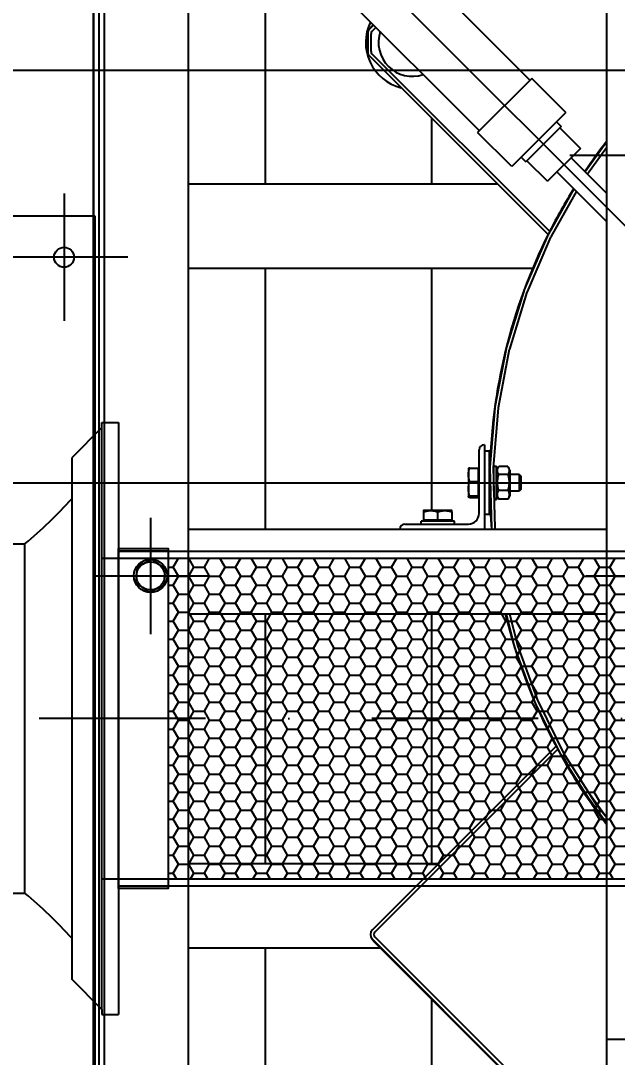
# Model space of a CAD drawing. Extents: x 0 to 21025, y 0 to 14850.
# Drawn here: x 12272 to 12631, y 5277 to 5900 of the extents above; entities that cross this region are included whole.
import ezdxf
from ezdxf import colors
from ezdxf.entities.mleader import LeaderData, LeaderLine
from ezdxf.math import Vec2, Vec3

# ---------------------------------------------------------------- set-up
doc = ezdxf.new("R2010")
doc.units = 0
doc.header["$LTSCALE"] = 200
doc.header["$MEASUREMENT"] = 0
doc.linetypes.add('CENTER', pattern=[2, 1.25, -0.25, 0.25, -0.25])
doc.linetypes.add('DASHDOT', pattern=[1, 0.5, -0.25, 0, -0.25])
for name, color, linetype in [('CENTRO', 1, 'DASHDOT'), ('DIM', 1, 'Continuous'), ('FRL2', 2, 'Continuous'), ('M-4', 4, 'Continuous'), ('M3', 3, 'Continuous'), ('M4', 4, 'Continuous'), ('MC1', 8, 'CENTER')]:
    doc.layers.add(name, color=color, linetype=linetype)

# ---------------------------------------------------------------- blocks, each defined once
blk = doc.blocks.new('ghfgh')
at = {"layer": 'M3'}
for p, q in [((13190.94, -9902.62), (13190.94, -11023.57)), ((13241.74, -10979.12), (13241.74, -9947.07)), ((13493.07, -9947.07), (13493.07, -10979.12)), ((13184.59, -10996.6), (13184.59, -10020.3)), ((13446.98, -10220.9), (13241.74, -10015.66)), ((13187.77, -10022.5), (13187.77, -11033.1)), ((13416.57, -10251.3), (13241.74, -10076.47)), ((13287.77, -10122.5), (13287.77, -10283.26)), ((13352.82, -10187.55), (13349.24, -10191.12)), ((13350.61, -10190.14), (13353.01, -10187.74)), ((13352.03, -10191.56), (13354.43, -10189.16)), ((13349.24, -10191.12), (13349.24, -10205.12)), ((13349.44, -10192.97), (13349.44, -10203.66)), ((13351.44, -10203.66), (13351.44, -10192.97)), ((13457.89, -10313.76), (13349.24, -10205.12)), ((13459.11, -10312.16), (13352.03, -10205.07)), ((13448.04, -10219.84), (13415.51, -10252.36)), ((13468.54, -10240.34), (13448.04, -10219.84)), ((13387.77, -10243.64), (13387.77, -10283.26)), ((13468.54, -10240.34), (13436.02, -10272.87)), ((13462.89, -10246), (13465.72, -10248.83)), ((13465.72, -10248.83), (13444.5, -10270.04)), ((13465.01, -10249.53), (13477.38, -10261.91)), ((13436.02, -10272.87), (13415.51, -10252.36)), ((13493.07, -10258.22), (13480.24, -10276.08)), ((13477.38, -10261.91), (13457.58, -10281.71)), ((13493.07, -10261.64), (13481.67, -10277.51)), ((13441.67, -10267.21), (13444.5, -10270.04)), ((13445.21, -10269.33), (13457.58, -10281.71)), ((13471.73, -10267.57), (13493.07, -10288.91)), ((13489.36, -10266.82), (13487.92, -10265.38)), ((13463.24, -10276.05), (13493.07, -10305.88)), ((13241.74, -10283.26), (13427.39, -10283.26)), ((13473.47, -10286.28), (13457.76, -10314.06)), ((13474.94, -10287.74), (13459.5, -10315.05)), ((13457.56, -10314.45), (13443.4, -10347.37)), ((13459.11, -10312.16), (13457.7, -10313.57)), ((13459.4, -10315.24), (13445.24, -10348.16)), ((13241.74, -10334.06), (13448.61, -10334.06)), ((13287.77, -10334.06), (13287.77, -10491.1)), ((13387.77, -10334.06), (13387.77, -10479.82)), ((13443.25, -10347.78), (13432.73, -10382.04)), ((13445.17, -10348.37), (13434.65, -10382.63)), ((13432.63, -10382.46), (13425.88, -10417.66)), ((13434.59, -10382.84), (13427.84, -10418.04)), ((13425.82, -10418.09), (13422.91, -10453.81)), ((13427.81, -10418.25), (13424.9, -10453.97)), ((13416.42, -10481.57), (13416.42, -10443.34)), ((13419.47, -10440.3), (13419.59, -10440.3)), ((13419.59, -10440.3), (13419.59, -10491.1)), ((13422.77, -10444.1), (13419.59, -10444.1)), ((13422.77, -10482.1), (13422.77, -10444.1)), ((13410.02, -10454.6), (13410.03, -10454.57)), ((13410.02, -10454.6), (13410.02, -10471.6)), ((13410.78, -10454.24), (13415.82, -10454.24)), ((13415.82, -10454.24), (13415.82, -10471.95)), ((13416.42, -10455.4), (13415.82, -10455.4)), ((13423, -10458.1), (13422.77, -10458.1)), ((13422.9, -10454.24), (13423.87, -10490.07)), ((13424.9, -10454.19), (13425.87, -10490.01)), ((13425.27, -10458.1), (13425, -10458.1)), ((13425.27, -10467.92), (13425.27, -10453.1)), ((13425.27, -10453.1), (13426.97, -10453.1)), ((13426.97, -10473.1), (13426.97, -10453.1)), ((13426.97, -10455.45), (13428.13, -10453.43)), ((13433.72, -10453.28), (13428.22, -10453.28)), ((13433.72, -10458.05), (13428.22, -10458.05)), ((13434.97, -10455.45), (13433.8, -10453.43)), ((13434.97, -10455.45), (13434.97, -10470.75)), ((13440.5, -10458.1), (13434.97, -10458.1)), ((13440.5, -10458.1), (13440.5, -10468.1)), ((13441.42, -10459.02), (13440.5, -10458.1)), ((13410.78, -10462.33), (13415.82, -10462.33)), ((13441.42, -10459.02), (13441.42, -10467.18)), ((13423.27, -10468.1), (13422.77, -10468.1)), ((13433.72, -10467.69), (13428.22, -10467.69)), ((13440.5, -10468.1), (13434.97, -10468.1)), ((13441.42, -10467.18), (13440.5, -10468.1)), ((13410.02, -10471.6), (13410.03, -10471.62)), ((13415.82, -10471.19), (13410.78, -10471.19)), ((13410.78, -10471.95), (13415.82, -10471.95)), ((13416.42, -10470.8), (13415.82, -10470.8)), ((13425.41, -10473.1), (13426.97, -10473.1)), ((13426.97, -10470.75), (13428.13, -10472.77)), ((13433.72, -10472.91), (13428.22, -10472.91)), ((13434.97, -10470.75), (13433.8, -10472.77)), ((13400.09, -10479.82), (13383.09, -10479.82)), ((13383.09, -10480.58), (13383.09, -10485.62)), ((13391.59, -10485.62), (13391.59, -10480.58)), ((13400.09, -10480.58), (13400.09, -10485.62)), ((13422.77, -10482.1), (13419.59, -10482.1)), ((13371.84, -10487.92), (13410.07, -10487.92)), ((13401.59, -10486.22), (13381.59, -10486.22)), ((13381.59, -10487.92), (13381.59, -10486.22)), ((13400.09, -10485.62), (13383.09, -10485.62)), ((13383.89, -10486.22), (13383.89, -10485.62)), ((13399.29, -10486.22), (13399.29, -10485.62)), ((13401.59, -10487.92), (13401.59, -10486.22)), ((13241.74, -10491.1), (13493.07, -10491.1)), ((13368.79, -10491.1), (13368.79, -10490.97)), ((13423.9, -10490.5), (13423.98, -10491.1)), ((13425.88, -10490.23), (13426, -10491.1)), ((13241.74, -10541.9), (13493.07, -10541.9)), ((13287.77, -10541.9), (13287.77, -10692.13)), ((13387.77, -10541.9), (13387.77, -10692.13)), ((13432.67, -10541.9), (13437.47, -10561.22)), ((13434.73, -10541.9), (13439.41, -10560.73)), ((13437.6, -10561.63), (13449.96, -10595.27)), ((13439.48, -10560.94), (13451.83, -10594.58)), ((13451.92, -10594.78), (13467.84, -10626.89)), ((13450.13, -10595.67), (13466.05, -10627.78)), ((13462.67, -10621.65), (13352.27, -10732.05)), ((13463.99, -10623.16), (13353.68, -10733.47)), ((13463.99, -10623.16), (13462.58, -10621.74)), ((13462.77, -10621.94), (13462.82, -10621.94)), ((13466.27, -10628.15), (13485.57, -10658.35)), ((13467.95, -10627.08), (13487.25, -10657.27)), ((13493.07, -10667.98), (13480.24, -10650.11)), ((13493.07, -10664.55), (13481.67, -10648.68)), ((13493.07, -10664.53), (13487.38, -10657.45)), ((13493.07, -10667.73), (13485.82, -10658.7)), ((13489.36, -10659.37), (13487.92, -10660.81)), ((13488.33, -10661.82), (13489.75, -10660.4)), ((13241.74, -10692.13), (13392.19, -10692.13)), ((13484.81, -10870.25), (13352.27, -10737.71)), ((13352.78, -10738.61), (13485.79, -10871.62)), ((13486.23, -10868.84), (13353.68, -10736.29)), ((13241.74, -10742.93), (13357.1, -10742.93)), ((13287.77, -10742.93), (13287.77, -10975.95)), ((13387.77, -10773.6), (13387.77, -10975.95)), ((14022.46, -10798.1), (13493.07, -10798.1))]:
    blk.add_line(p, q, dxfattribs=at)
for radius in [10, 8.5]:
    blk.add_circle((13218.94, -10519.1), radius, dxfattribs=at)
for centre, radius, start, end in [((13376.37, -10198.12), 28.13, 154.04691, 255.9292), ((13353.44, -10192.97), 4, 135, 180), ((13353.44, -10192.97), 2, 135, 180), ((13376.37, -10198.12), 20.44, 161.68721, 288.31279), ((13353.44, -10203.66), 4, 180, 225), ((13353.44, -10203.66), 2, 180, 225), ((13757.77, -10463.1), 335, 142.19807, 146.01376), ((13757.77, -10463.1), 335, 148.11261, 153.1672), ((13757.77, -10463.1), 335, 153.37994, 179.14481), ((13461.24, -10316.03), 4, 150.51724, 156.72414), ((13461.24, -10316.03), 2, 150.51724, 156.72414), ((13447.08, -10348.95), 4, 156.72414, 162.93103), ((13447.08, -10348.95), 2, 156.72414, 162.93103), ((13436.56, -10383.22), 4, 162.93103, 169.13793), ((13436.56, -10383.22), 2, 162.93103, 169.13793), ((13429.8, -10418.41), 4, 169.13793, 175.34483), ((13429.8, -10418.41), 2, 169.13793, 175.34483), ((13419.47, -10443.34), 3.05, 90, 180), ((13426.89, -10454.13), 4, 175.34483, 181.55172), ((13426.89, -10454.13), 2, 175.34483, 181.55172), ((13757.77, -10463.1), 335, 180.85519, 184.79449), ((13410.07, -10481.57), 6.35, 270, 0), ((13371.84, -10490.97), 3.05, 90, 180), ((13427.87, -10489.96), 4, 181.55172, 187.75862), ((13427.87, -10489.96), 2, 181.55172, 187.75862), ((13757.77, -10463.1), 335, 193.60482, 208.32408), ((13441.35, -10560.25), 4, 193.96552, 200.17241), ((13441.35, -10560.25), 2, 193.96552, 200.17241), ((13453.71, -10593.89), 4, 200.17241, 206.37931), ((13453.71, -10593.89), 2, 200.17241, 206.37931), ((13757.77, -10463.1), 335, 208.60604, 217.80193), ((13469.64, -10626), 4, 206.37931, 212.58621), ((13469.64, -10626), 2, 206.37931, 212.58621), ((13757.77, -10463.1), 335, 213.98624, 217.80193), ((13488.94, -10656.2), 2, 212.58621, 218.7931), ((13488.94, -10656.2), 4, 212.58621, 218.7931), ((13355.1, -10734.88), 4, 135, 225), ((13356.32, -10735.08), 5, 202.31099, 225), ((13355.1, -10734.88), 2, 135, 225)]:
    blk.add_arc(centre, radius, start, end, dxfattribs=at)
for points, weights in [([(13410.02, -10458.28), (13410.02, -10456.41), (13410.78, -10454.24)], [1, 1.03795484931, 1]), ([(13410.78, -10454.24), (13410.12, -10454.42), (13410.03, -10454.57)], [1, 1.03258876204, 1.00921485103]), ([(13428.22, -10458.05), (13426.78, -10455.67), (13428.22, -10453.28)], [1, 1.15804961504, 1]), ([(13428.22, -10467.69), (13426.85, -10462.87), (13428.22, -10458.05)], [1, 1.1481454356, 1]), ([(13433.72, -10453.28), (13435.16, -10455.67), (13433.72, -10458.05)], [1, 1.15804961504, 1]), ([(13433.72, -10458.05), (13435.09, -10462.87), (13433.72, -10467.69)], [1, 1.1481454356, 1]), ([(13410.78, -10462.33), (13410.02, -10460.16), (13410.02, -10458.28)], [1, 1.03795484931, 1]), ([(13410.02, -10466.76), (13410.02, -10464.7), (13410.78, -10462.33)], [1, 1.0379548493, 1]), ([(13410.78, -10471.19), (13410.02, -10468.81), (13410.02, -10466.76)], [1, 1.0379548493, 1]), ([(13428.22, -10472.91), (13426.78, -10470.3), (13428.22, -10467.69)], [1, 1.15804961504, 1]), ([(13433.72, -10467.69), (13435.16, -10470.3), (13433.72, -10472.91)], [1, 1.15804961504, 1]), ([(13410.02, -10471.57), (13410.02, -10471.39), (13410.78, -10471.19)], [1, 1.0379548493, 1]), ([(13410.78, -10471.95), (13410.02, -10471.75), (13410.02, -10471.57)], [1, 1.0379548493, 1]), ([(13428.13, -10472.77), (13428.17, -10472.84), (13428.22, -10472.91)], [1.00803473449, 1.00412502877, 1]), ([(13433.72, -10472.91), (13433.76, -10472.84), (13433.8, -10472.77)], [1, 1.00412502877, 1.00803473449]), ([(13383.09, -10479.82), (13383.09, -10479.82), (13383.09, -10480.58)], [1, 1.0379548493, 1]), ([(13383.09, -10480.58), (13385.37, -10479.82), (13387.34, -10479.82)], [1, 1.0379548493, 1]), ([(13387.34, -10479.82), (13389.32, -10479.82), (13391.59, -10480.58)], [1, 1.0379548493, 1]), ([(13391.59, -10480.58), (13393.87, -10479.82), (13395.84, -10479.82)], [1, 1.0379548493, 1]), ([(13395.84, -10479.82), (13397.82, -10479.82), (13400.09, -10480.58)], [1, 1.0379548493, 1]), ([(13400.09, -10480.58), (13400.09, -10479.82), (13400.09, -10479.82)], [1, 1.03795484931, 1]), ([(13210.88, -10513.5), (13210.66, -10516.12), (13210.47, -10518.39)], [1, 1.0379548493, 1]), ([(13215.32, -10511.41), (13213.26, -10512.38), (13210.88, -10513.5)], [1, 1.0379548493, 1]), ([(13219.76, -10509.32), (13217.38, -10510.44), (13215.32, -10511.41)], [1, 1.0379548493, 1]), ([(13223.79, -10512.11), (13221.92, -10510.82), (13219.76, -10509.32)], [1, 1.03795484931, 1]), ([(13227.82, -10514.91), (13225.66, -10513.41), (13223.79, -10512.11)], [1, 1.03795484931, 1]), ([(13210.47, -10518.39), (13210.28, -10520.66), (13210.06, -10523.28)], [1, 1.0379548493, 1]), ([(13227.01, -10524.69), (13227.22, -10522.07), (13227.41, -10519.8)], [1, 1.0379548493, 1]), ([(13227.41, -10519.8), (13227.6, -10517.53), (13227.82, -10514.91)], [1, 1.0379548493, 1]), ([(13210.06, -10523.28), (13212.22, -10524.78), (13214.1, -10526.08)], [1, 1.0379548493, 1]), ([(13214.1, -10526.08), (13215.97, -10527.38), (13218.13, -10528.88)], [1, 1.0379548493, 1]), ([(13222.57, -10526.79), (13224.63, -10525.81), (13227.01, -10524.69)], [1, 1.0379548493, 1]), ([(13218.13, -10528.88), (13220.51, -10527.76), (13222.57, -10526.79)], [1, 1.0379548493, 1])]:
    blk.add_rational_spline(points, weights, degree=2, dxfattribs=at)
at = {"layer": 'MC1', "ltscale": 5}
for p, q in [((13578.15, -10382.47), (13143.15, -9947.48)), ((13650.98, -10266.2), (13470.98, -10266.2))]:
    blk.add_line(p, q, dxfattribs=at)
at = {"layer": 'MC1', "ltscale": 10}
blk.add_line((13057.77, -10463.1), (14457.77, -10463.1), dxfattribs=at)
at = {"layer": 'MC1', "ltscale": 2.5}
for p, q in [((13218.94, -10484.1), (13218.94, -10554.1)), ((13183.94, -10519.1), (13253.94, -10519.1)), ((13480.87, -10519.1), (13550.87, -10519.1))]:
    blk.add_line(p, q, dxfattribs=at)
blk = doc.blocks.new('gfdgd')
at = {"layer": 'DIM'}
h = blk.add_hatch(dxfattribs=at)
h.set_pattern_fill('HONEY', color=256, scale=50)
h.set_pattern_definition([(0, (-14117.2603, -4983.173), (9.375, 5.4126588), [6.25, -12.5]), (120, (-14117.2603, -4983.173), (-9.375, 5.4126588), [6.25, -12.5]), (60, (-14117.2603, -4983.173), (2e-15, 10.8253175), [-12.5, 6.25])])
h.paths.add_polyline_path([(-1126.07, -22508.55), (-1495.9, -22508.55), (-1495.9, -22701.55), (-1126.07, -22701.55)])
at = {"layer": 'CENTRO'}
for p, q in [((-1558.54, -22289.2), (-1558.54, -22365.89)), ((-1520.19, -22327.55), (-1596.88, -22327.55)), ((-1073.35, -22605.05), (-2693.14, -22605.05))]:
    blk.add_line(p, q, dxfattribs=at)
at = {"layer": 'DIM'}
for p, q in [((-1535.76, -22430.05), (-1535.76, -22427.05)), ((-1535.76, -22780.05), (-1535.76, -22783.05)), ((-1535.76, -22783.05), (-1525.9, -22783.05))]:
    blk.add_line(p, q, dxfattribs=at)
at = {"layer": 'M-4'}
for points in [[(-1525.9, -22502.81), (-1495.9, -22502.81), (-1495.9, -22707.28), (-1525.9, -22707.28)], [(-1525.9, -22502.81), (-1495.9, -22502.81), (-1495.9, -22504.31), (-1525.9, -22504.31)], [(-1525.9, -22705.78), (-1495.9, -22705.78), (-1495.9, -22707.28), (-1525.9, -22707.28)]]:
    blk.add_lwpolyline(points, close=True, dxfattribs=at)
at = {"layer": 'M3'}
for p, q in [((-1590.04, -22302.55), (-1540.04, -22302.55)), ((-1540.04, -22302.55), (-1540.04, -22907.55)), ((-1535.76, -22430.05), (-1553.76, -22448.05)), ((-1535.76, -22427.05), (-1525.9, -22427.05)), ((-1535.76, -22780.05), (-1535.76, -22430.05)), ((-1525.9, -22427.05), (-1525.9, -22783.05)), ((-1553.76, -22762.05), (-1553.76, -22448.05)), ((-1592.08, -22500.05), (-1582.08, -22500.05)), ((-1582.08, -22710.05), (-1582.08, -22500.05)), ((-1525.9, -22504.31), (-1126.07, -22504.31)), ((-1535.76, -22508.55), (-1126.07, -22508.55)), ((-1535.76, -22701.55), (-1126.07, -22701.55)), ((-1525.9, -22705.78), (-1126.07, -22705.78)), ((-1592.08, -22710.05), (-1582.08, -22710.05)), ((-1535.76, -22780.05), (-1553.76, -22762.05))]:
    blk.add_line(p, q, dxfattribs=at)
blk.add_circle((-1558.54, -22327.55), 6, dxfattribs=at)
for centre, start, end in [((-1777.05, -22269.49), 310.21872, 317.68999), ((-1777.05, -22940.6), 42.31001, 49.78128)]:
    blk.add_arc(centre, 301.94, start, end, dxfattribs=at)
blk = doc.blocks.new('fgfgd')
at = {"layer": 'M3'}
blk.add_line((1143.8, -29047.01), (-996.2, -29047.01), dxfattribs=at)
blk = doc.blocks.new('baseg')
at = {"layer": 'M4'}
blk.add_line((-43715.16, -27276.26), (-43715.16, -28386.26), dxfattribs=at)
blk = doc.blocks.new('jk')
at = {"layer": 'DIM'}
blk.add_blockref('baseg', (-2869.91, 2237.32), dxfattribs=at)

msp = doc.modelspace()

# ---------------------------------------------------------------- block references
at = {"layer": 'DIM'}
for name, p in [('jk', (58901.15, 31074.39)), ('ghfgh', (-868.52, 16085.38)), ('gfdgd', (13856.94, 28085.5))]:
    msp.add_blockref(name, p, dxfattribs=at)
at = {"layer": 'DIM', "rotation": 180}
msp.add_blockref('fgfgd', (12391.48, -23176.55), dxfattribs=at)

# ---------------------------------------------------------------- leaders
at = {"layer": 'FRL2'}
ml = msp.add_multileader_mtext('Standard', dxfattribs=at)
ml.set_content('15', color=3)
ml.set_leader_properties(color=1)
ml.build(insert=Vec2(0, 0))
ml.multileader.update_dxf_attribs({"text_left_attachment_type": 6, "text_right_attachment_type": 6, "dogleg_length": 50, "arrow_head_size": 100})
ctx = ml.context
ctx.base_point, ctx.char_height, ctx.arrow_head_size, ctx.landing_gap_size, ctx.plane_origin = Vec3(12207.65, 7170.96), 100, 100, 0.09, Vec3(11542.36, 5480.46)
ctx.left_attachment, ctx.right_attachment = 6, 6
notes = []
notes.append((ctx, [(0, (1, 1, 0), (12157.65, 7170.96), (1, 0), 50, [(0, [(11542.36, 5480.46)], 0, [])])]))
ctx.mtext.insert, ctx.mtext.flow_direction = Vec3(12207.74, 7290.96), 5
for ctx, leaders in notes:
    for number, flags, end, landing, length, lines in leaders:
        leader = LeaderData()
        leader.index, (leader.has_last_leader_line, leader.has_dogleg_vector, leader.attachment_direction) = number, flags
        leader.last_leader_point, leader.dogleg_vector, leader.dogleg_length = Vec3(end), Vec3(landing), length
        for number, points, colour, breaks in lines:
            line = LeaderLine()
            line.index, line.vertices, line.color, line.breaks = number, Vec3.list(points), colors.encode_raw_color(colour), breaks
            leader.lines.append(line)
        ctx.leaders.append(leader)

doc.saveas('drawing.dxf')
